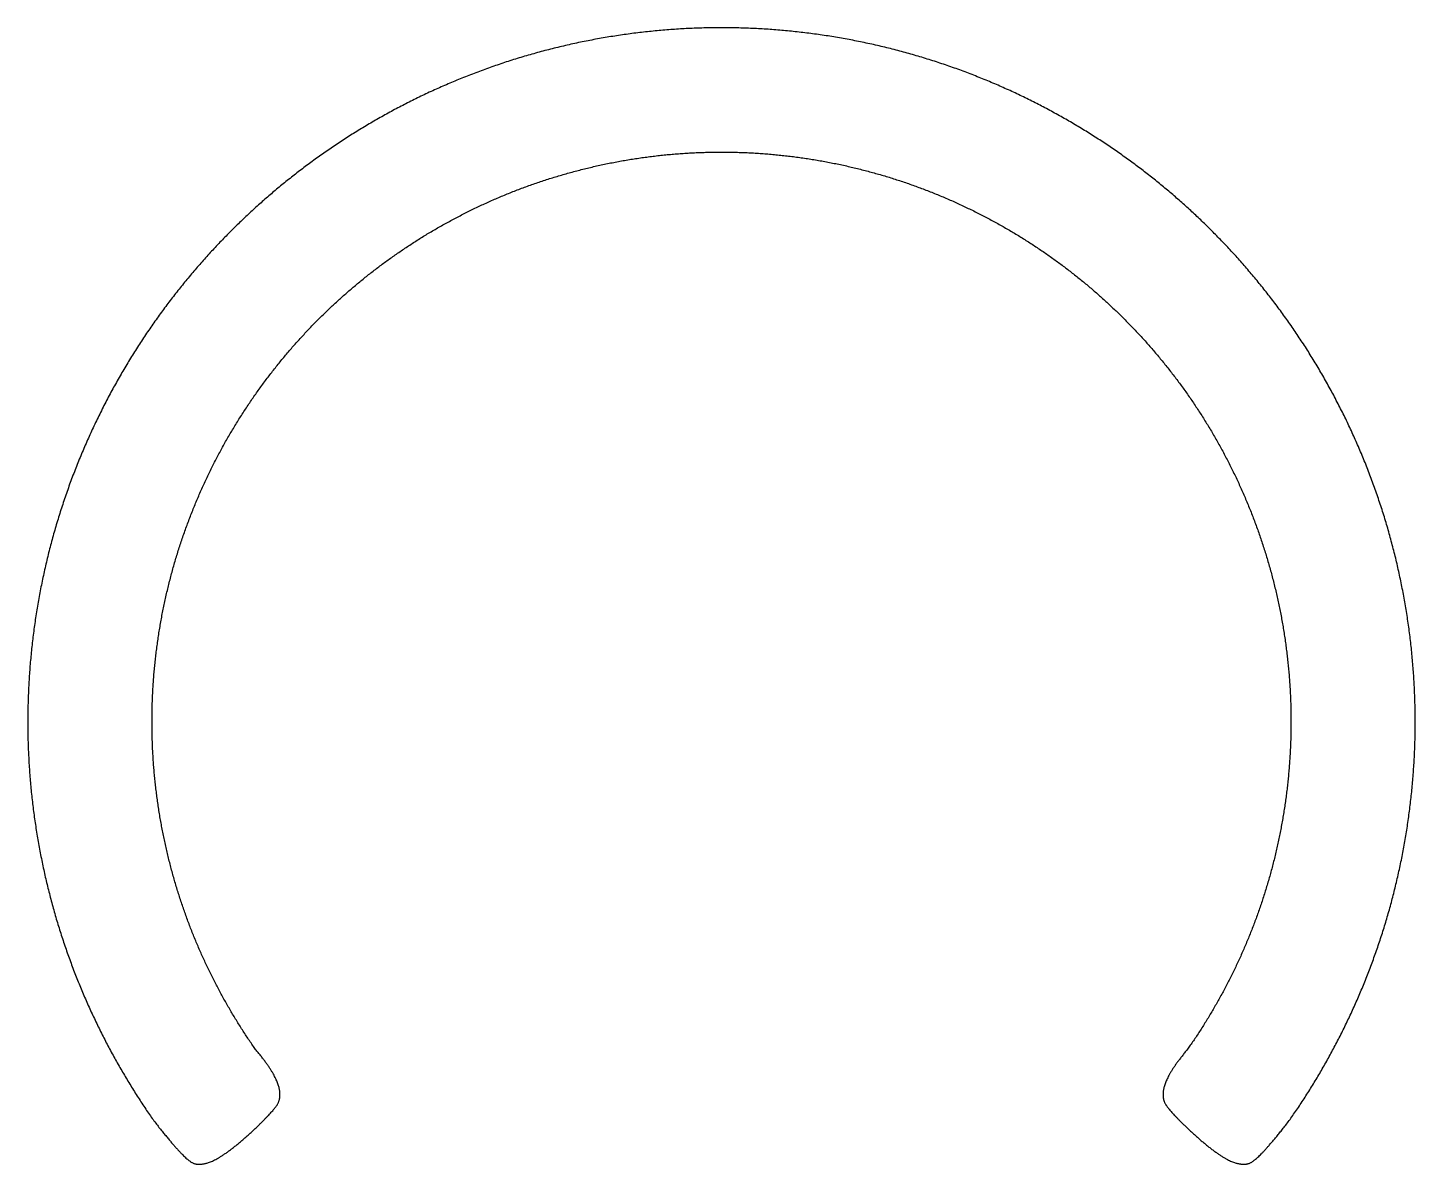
# Model space of a CAD drawing. Header units: millimetres. Extents: x 114 to 181, y -84.7 to -29.8.
import ezdxf

# ---------------------------------------------------------------- set-up
doc = ezdxf.new("R2010")
doc.units = ezdxf.units.MM
doc.header["$MEASUREMENT"] = 0

msp = doc.modelspace()

# ---------------------------------------------------------------- linework, layer by layer
msp.add_open_spline([(124.973, -79.123), (125.016, -79.173), (125.101, -79.275), (125.222, -79.427), (125.338, -79.575), (125.445, -79.717), (125.544, -79.855), (125.635, -79.987), (125.719, -80.114), (125.795, -80.236), (125.863, -80.354), (125.924, -80.466), (125.978, -80.574), (126.025, -80.677), (126.065, -80.776), (126.098, -80.869), (126.125, -80.958), (126.146, -81.042), (126.162, -81.122), (126.172, -81.197), (126.178, -81.268), (126.18, -81.334), (126.179, -81.396), (126.174, -81.454), (126.167, -81.509), (126.157, -81.56), (126.145, -81.609), (126.13, -81.656), (126.112, -81.702), (126.092, -81.748), (126.067, -81.795), (126.038, -81.844), (126.003, -81.895), (125.963, -81.951), (125.915, -82.013), (125.859, -82.08), (125.795, -82.154), (125.721, -82.236), (125.638, -82.326), (125.546, -82.423), (125.445, -82.527), (125.334, -82.639), (125.216, -82.756), (125.089, -82.879), (124.956, -83.005), (124.817, -83.135), (124.674, -83.266), (124.527, -83.397), (124.378, -83.527), (124.228, -83.655), (124.078, -83.778), (123.929, -83.896), (123.784, -84.008), (123.642, -84.112), (123.505, -84.208), (123.373, -84.295), (123.248, -84.372), (123.13, -84.44), (123.019, -84.498), (122.916, -84.547), (122.821, -84.587), (122.732, -84.62), (122.652, -84.645), (122.577, -84.664), (122.51, -84.679), (122.447, -84.689), (122.39, -84.696), (122.337, -84.7), (122.288, -84.701), (122.241, -84.701), (122.196, -84.698), (122.152, -84.694), (122.109, -84.686), (122.064, -84.675), (122.019, -84.659), (121.971, -84.639), (121.92, -84.612), (121.866, -84.579), (121.808, -84.539), (121.745, -84.491), (121.677, -84.434), (121.603, -84.368), (121.524, -84.292), (121.439, -84.207), (121.348, -84.112), (121.25, -84.006), (121.146, -83.89), (121.035, -83.764), (120.918, -83.627), (120.793, -83.48), (120.662, -83.323), (120.524, -83.154), (120.377, -82.972), (120.222, -82.772), (120.055, -82.55), (119.879, -82.303), (119.696, -82.038), (119.512, -81.762), (119.329, -81.48), (119.148, -81.195), (118.969, -80.908), (118.794, -80.619), (118.621, -80.328), (118.451, -80.035), (118.283, -79.739), (118.117, -79.441), (117.954, -79.139), (117.794, -78.836), (117.636, -78.529), (117.481, -78.22), (117.328, -77.908), (117.179, -77.594), (117.032, -77.277), (116.888, -76.958), (116.747, -76.637), (116.609, -76.313), (116.474, -75.987), (116.343, -75.658), (116.214, -75.327), (116.088, -74.994), (115.966, -74.659), (115.847, -74.322), (115.732, -73.983), (115.619, -73.641), (115.511, -73.298), (115.405, -72.953), (115.303, -72.605), (115.205, -72.256), (115.11, -71.906), (115.019, -71.553), (114.932, -71.199), (114.848, -70.843), (114.768, -70.486), (114.692, -70.127), (114.62, -69.766), (114.551, -69.404), (114.486, -69.041), (114.426, -68.677), (114.369, -68.311), (114.316, -67.945), (114.267, -67.577), (114.222, -67.208), (114.181, -66.838), (114.145, -66.468), (114.112, -66.096), (114.084, -65.724), (114.059, -65.351), (114.039, -64.977), (114.023, -64.603), (114.011, -64.229), (114.003, -63.854), (114, -63.478), (114, -63.103), (114.005, -62.727), (114.014, -62.351), (114.028, -61.975), (114.045, -61.599), (114.067, -61.223), (114.093, -60.848), (114.123, -60.472), (114.158, -60.097), (114.196, -59.722), (114.239, -59.348), (114.286, -58.974), (114.338, -58.601), (114.393, -58.228), (114.453, -57.856), (114.517, -57.485), (114.585, -57.115), (114.657, -56.745), (114.733, -56.377), (114.813, -56.01), (114.898, -55.644), (114.986, -55.279), (115.078, -54.915), (115.175, -54.553), (115.275, -54.192), (115.379, -53.833), (115.488, -53.475), (115.6, -53.119), (115.716, -52.764), (115.835, -52.411), (115.959, -52.06), (116.086, -51.711), (116.217, -51.363), (116.352, -51.018), (116.49, -50.674), (116.631, -50.333), (116.777, -49.994), (116.925, -49.657), (117.078, -49.322), (117.233, -48.989), (117.392, -48.659), (117.554, -48.331), (117.72, -48.005), (117.889, -47.682), (118.06, -47.362), (118.235, -47.044), (118.413, -46.728), (118.594, -46.416), (118.778, -46.106), (118.965, -45.798), (119.155, -45.494), (119.347, -45.192), (119.542, -44.893), (119.74, -44.596), (119.94, -44.303), (120.143, -44.013), (120.349, -43.725), (120.557, -43.441), (120.767, -43.159), (120.98, -42.881), (121.195, -42.605), (121.412, -42.333), (121.631, -42.063), (121.853, -41.797), (122.076, -41.534), (122.301, -41.274), (122.529, -41.017), (122.758, -40.763), (122.989, -40.513), (123.222, -40.266), (123.456, -40.021), (123.693, -39.78), (123.93, -39.543), (124.169, -39.308), (124.41, -39.077), (124.652, -38.849), (124.895, -38.624), (125.14, -38.403), (125.387, -38.183), (125.637, -37.966), (125.889, -37.751), (126.144, -37.538), (126.403, -37.326), (126.664, -37.117), (126.929, -36.909), (127.196, -36.703), (127.467, -36.499), (127.741, -36.297), (128.017, -36.097), (128.297, -35.899), (128.579, -35.704), (128.864, -35.511), (129.152, -35.32), (129.443, -35.132), (129.737, -34.946), (130.034, -34.762), (130.333, -34.582), (130.635, -34.404), (130.94, -34.228), (131.247, -34.055), (131.557, -33.885), (131.87, -33.718), (132.185, -33.554), (132.503, -33.393), (132.824, -33.235), (133.147, -33.079), (133.472, -32.927), (133.8, -32.778), (134.13, -32.633), (134.462, -32.49), (134.796, -32.351), (135.133, -32.215), (135.472, -32.082), (135.813, -31.953), (136.156, -31.828), (136.501, -31.706), (136.848, -31.587), (137.197, -31.472), (137.548, -31.361), (137.901, -31.253), (138.255, -31.15), (138.611, -31.05), (138.969, -30.953), (139.328, -30.861), (139.688, -30.772), (140.05, -30.687), (140.414, -30.607), (140.779, -30.53), (141.145, -30.457), (141.512, -30.388), (141.88, -30.323), (142.25, -30.263), (142.62, -30.206), (142.991, -30.153), (143.363, -30.105), (143.736, -30.061), (144.11, -30.021), (144.484, -29.985), (144.859, -29.953), (145.234, -29.925), (145.61, -29.902), (145.986, -29.883), (146.362, -29.868), (146.739, -29.857), (147.116, -29.851), (147.493, -29.849), (147.869, -29.851), (148.246, -29.857), (148.623, -29.867), (148.999, -29.882), (149.375, -29.901), (149.751, -29.924), (150.126, -29.952), (150.501, -29.983), (150.875, -30.019), (151.249, -30.059), (151.622, -30.103), (151.994, -30.151), (152.365, -30.204), (152.736, -30.26), (153.105, -30.321), (153.474, -30.386), (153.841, -30.454), (154.207, -30.527), (154.572, -30.604), (154.935, -30.684), (155.297, -30.769), (155.658, -30.857), (156.017, -30.95), (156.375, -31.046), (156.731, -31.146), (157.085, -31.249), (157.438, -31.357), (157.789, -31.468), (158.138, -31.583), (158.485, -31.701), (158.83, -31.823), (159.173, -31.948), (159.515, -32.077), (159.854, -32.21), (160.19, -32.345), (160.525, -32.484), (160.857, -32.627), (161.188, -32.773), (161.515, -32.921), (161.841, -33.073), (162.164, -33.228), (162.484, -33.387), (162.802, -33.548), (163.117, -33.712), (163.43, -33.879), (163.741, -34.049), (164.048, -34.221), (164.353, -34.397), (164.655, -34.575), (164.955, -34.755), (165.251, -34.939), (165.545, -35.124), (165.836, -35.313), (166.125, -35.503), (166.41, -35.696), (166.692, -35.891), (166.972, -36.089), (167.249, -36.289), (167.522, -36.491), (167.793, -36.694), (168.061, -36.9), (168.325, -37.108), (168.587, -37.318), (168.845, -37.53), (169.101, -37.743), (169.353, -37.958), (169.603, -38.175), (169.85, -38.394), (170.095, -38.616), (170.338, -38.84), (170.58, -39.068), (170.821, -39.299), (171.06, -39.533), (171.298, -39.771), (171.534, -40.012), (171.769, -40.256), (172.002, -40.503), (172.233, -40.753), (172.462, -41.007), (172.69, -41.264), (172.915, -41.524), (173.139, -41.787), (173.36, -42.053), (173.58, -42.322), (173.797, -42.594), (174.012, -42.87), (174.225, -43.148), (174.435, -43.43), (174.643, -43.714), (174.849, -44.001), (175.052, -44.292), (175.252, -44.585), (175.45, -44.881), (175.645, -45.18), (175.838, -45.482), (176.028, -45.786), (176.215, -46.093), (176.399, -46.403), (176.58, -46.716), (176.758, -47.031), (176.933, -47.349), (177.105, -47.67), (177.274, -47.993), (177.439, -48.318), (177.602, -48.646), (177.761, -48.976), (177.916, -49.309), (178.069, -49.643), (178.218, -49.98), (178.363, -50.32), (178.505, -50.661), (178.643, -51.004), (178.778, -51.35), (178.909, -51.697), (179.036, -52.046), (179.16, -52.397), (179.28, -52.75), (179.396, -53.105), (179.508, -53.461), (179.616, -53.819), (179.721, -54.178), (179.821, -54.539), (179.918, -54.901), (180.011, -55.265), (180.099, -55.629), (180.184, -55.995), (180.264, -56.363), (180.34, -56.731), (180.413, -57.1), (180.481, -57.47), (180.545, -57.841), (180.605, -58.213), (180.66, -58.586), (180.712, -58.959), (180.759, -59.333), (180.802, -59.707), (180.841, -60.082), (180.876, -60.457), (180.906, -60.833), (180.932, -61.209), (180.954, -61.584), (180.972, -61.96), (180.985, -62.336), (180.995, -62.712), (181, -63.088), (181.001, -63.464), (180.997, -63.839), (180.99, -64.214), (180.978, -64.589), (180.962, -64.963), (180.942, -65.336), (180.917, -65.709), (180.889, -66.081), (180.857, -66.453), (180.82, -66.824), (180.779, -67.193), (180.735, -67.562), (180.686, -67.93), (180.633, -68.297), (180.577, -68.663), (180.516, -69.027), (180.452, -69.39), (180.383, -69.752), (180.311, -70.112), (180.235, -70.471), (180.155, -70.829), (180.071, -71.185), (179.984, -71.539), (179.893, -71.892), (179.799, -72.243), (179.7, -72.592), (179.599, -72.939), (179.494, -73.284), (179.385, -73.628), (179.273, -73.969), (179.157, -74.309), (179.038, -74.646), (178.916, -74.981), (178.791, -75.314), (178.663, -75.645), (178.531, -75.974), (178.396, -76.3), (178.258, -76.624), (178.118, -76.946), (177.974, -77.265), (177.827, -77.582), (177.678, -77.896), (177.525, -78.208), (177.37, -78.517), (177.213, -78.824), (177.052, -79.128), (176.889, -79.429), (176.724, -79.728), (176.556, -80.024), (176.386, -80.317), (176.213, -80.608), (176.038, -80.897), (175.859, -81.184), (175.678, -81.469), (175.495, -81.751), (175.311, -82.028), (175.128, -82.294), (174.951, -82.541), (174.785, -82.764), (174.628, -82.965), (174.482, -83.147), (174.343, -83.317), (174.212, -83.474), (174.087, -83.621), (173.969, -83.759), (173.858, -83.885), (173.754, -84.002), (173.656, -84.108), (173.564, -84.204), (173.479, -84.289), (173.4, -84.365), (173.326, -84.431), (173.258, -84.489), (173.195, -84.537), (173.136, -84.578), (173.082, -84.611), (173.031, -84.638), (172.983, -84.659), (172.937, -84.674), (172.893, -84.686), (172.849, -84.693), (172.805, -84.698), (172.761, -84.701), (172.714, -84.701), (172.665, -84.7), (172.612, -84.696), (172.555, -84.689), (172.493, -84.679), (172.425, -84.665), (172.352, -84.646), (172.271, -84.621), (172.183, -84.589), (172.088, -84.549), (171.985, -84.5), (171.874, -84.442), (171.757, -84.375), (171.632, -84.298), (171.501, -84.212), (171.364, -84.116), (171.222, -84.012), (171.076, -83.901), (170.928, -83.783), (170.778, -83.66), (170.628, -83.532), (170.479, -83.402), (170.332, -83.271), (170.188, -83.14), (170.049, -83.01), (169.916, -82.884), (169.789, -82.761), (169.67, -82.643), (169.559, -82.531), (169.458, -82.427), (169.365, -82.329), (169.282, -82.24), (169.208, -82.158), (169.143, -82.083), (169.087, -82.015), (169.039, -81.954), (168.998, -81.897), (168.963, -81.845), (168.934, -81.797), (168.909, -81.75), (168.888, -81.704), (168.871, -81.658), (168.856, -81.611), (168.843, -81.562), (168.833, -81.511), (168.826, -81.457), (168.821, -81.398), (168.82, -81.336), (168.821, -81.27), (168.827, -81.2), (168.838, -81.125), (168.853, -81.046), (168.874, -80.962), (168.901, -80.873), (168.934, -80.779), (168.974, -80.681), (169.02, -80.578), (169.074, -80.471), (169.134, -80.358), (169.203, -80.241), (169.278, -80.119), (169.361, -79.993), (169.451, -79.863), (169.549, -79.728), (169.655, -79.589), (169.77, -79.442), (169.895, -79.283), (170.029, -79.106), (170.174, -78.907), (170.323, -78.691), (170.475, -78.465), (170.625, -78.233), (170.774, -77.999), (170.921, -77.763), (171.065, -77.526), (171.207, -77.287), (171.347, -77.047), (171.484, -76.804), (171.62, -76.559), (171.754, -76.311), (171.886, -76.062), (172.015, -75.81), (172.143, -75.556), (172.268, -75.301), (172.391, -75.043), (172.511, -74.783), (172.629, -74.521), (172.745, -74.257), (172.858, -73.991), (172.969, -73.723), (173.077, -73.454), (173.183, -73.182), (173.286, -72.909), (173.386, -72.634), (173.484, -72.357), (173.578, -72.078), (173.671, -71.798), (173.76, -71.516), (173.846, -71.233), (173.93, -70.948), (174.011, -70.661), (174.088, -70.373), (174.163, -70.084), (174.235, -69.793), (174.304, -69.501), (174.369, -69.207), (174.432, -68.913), (174.491, -68.617), (174.548, -68.32), (174.601, -68.022), (174.651, -67.723), (174.697, -67.423), (174.741, -67.122), (174.781, -66.82), (174.818, -66.517), (174.851, -66.213), (174.881, -65.909), (174.908, -65.604), (174.931, -65.299), (174.951, -64.992), (174.968, -64.686), (174.981, -64.379), (174.991, -64.071), (174.997, -63.763), (175, -63.455), (175, -63.147), (174.996, -62.838), (174.988, -62.53), (174.977, -62.221), (174.963, -61.913), (174.945, -61.604), (174.924, -61.296), (174.899, -60.987), (174.871, -60.679), (174.839, -60.372), (174.804, -60.064), (174.765, -59.758), (174.723, -59.451), (174.677, -59.145), (174.628, -58.84), (174.576, -58.535), (174.52, -58.231), (174.461, -57.928), (174.398, -57.626), (174.332, -57.324), (174.263, -57.024), (174.191, -56.724), (174.115, -56.426), (174.036, -56.128), (173.953, -55.832), (173.868, -55.537), (173.779, -55.243), (173.687, -54.951), (173.592, -54.66), (173.493, -54.37), (173.392, -54.082), (173.288, -53.795), (173.18, -53.51), (173.07, -53.226), (172.956, -52.944), (172.84, -52.664), (172.721, -52.386), (172.599, -52.109), (172.474, -51.834), (172.346, -51.561), (172.215, -51.29), (172.082, -51.021), (171.946, -50.754), (171.808, -50.488), (171.667, -50.225), (171.523, -49.964), (171.377, -49.705), (171.229, -49.449), (171.078, -49.194), (170.924, -48.942), (170.769, -48.692), (170.611, -48.444), (170.45, -48.198), (170.288, -47.955), (170.124, -47.714), (169.957, -47.476), (169.788, -47.24), (169.618, -47.006), (169.445, -46.775), (169.27, -46.547), (169.094, -46.321), (168.916, -46.097), (168.736, -45.876), (168.554, -45.657), (168.37, -45.441), (168.185, -45.228), (167.999, -45.017), (167.811, -44.809), (167.621, -44.603), (167.43, -44.4), (167.237, -44.2), (167.043, -44.002), (166.848, -43.807), (166.652, -43.614), (166.454, -43.424), (166.256, -43.237), (166.056, -43.053), (165.855, -42.871), (165.652, -42.691), (165.447, -42.513), (165.24, -42.336), (165.031, -42.161), (164.819, -41.987), (164.604, -41.815), (164.387, -41.644), (164.167, -41.475), (163.945, -41.308), (163.72, -41.142), (163.493, -40.978), (163.264, -40.816), (163.032, -40.655), (162.798, -40.497), (162.562, -40.34), (162.323, -40.186), (162.082, -40.033), (161.838, -39.882), (161.592, -39.734), (161.344, -39.588), (161.094, -39.444), (160.842, -39.302), (160.587, -39.163), (160.33, -39.025), (160.072, -38.891), (159.811, -38.758), (159.548, -38.628), (159.283, -38.501), (159.016, -38.376), (158.747, -38.254), (158.476, -38.134), (158.203, -38.017), (157.928, -37.903), (157.652, -37.791), (157.374, -37.682), (157.094, -37.577), (156.812, -37.473), (156.529, -37.373), (156.244, -37.276), (155.957, -37.182), (155.67, -37.09), (155.38, -37.002), (155.089, -36.917), (154.797, -36.835), (154.503, -36.756), (154.209, -36.68), (153.913, -36.607), (153.615, -36.537), (153.317, -36.471), (153.017, -36.408), (152.717, -36.348), (152.416, -36.292), (152.113, -36.238), (151.81, -36.189), (151.506, -36.142), (151.201, -36.099), (150.896, -36.059), (150.59, -36.023), (150.283, -35.99), (149.976, -35.96), (149.668, -35.934), (149.36, -35.912), (149.052, -35.893), (148.743, -35.877), (148.434, -35.865), (148.125, -35.856), (147.815, -35.851), (147.506, -35.849), (147.197, -35.85), (146.887, -35.856), (146.578, -35.864), (146.269, -35.876), (145.961, -35.892), (145.652, -35.911), (145.344, -35.933), (145.036, -35.959), (144.729, -35.989), (144.422, -36.022), (144.116, -36.058), (143.811, -36.097), (143.506, -36.14), (143.202, -36.187), (142.899, -36.236), (142.596, -36.29), (142.295, -36.346), (141.994, -36.406), (141.695, -36.469), (141.396, -36.535), (141.099, -36.604), (140.803, -36.677), (140.508, -36.752), (140.215, -36.831), (139.922, -36.913), (139.631, -36.999), (139.342, -37.087), (139.054, -37.178), (138.767, -37.272), (138.482, -37.369), (138.199, -37.469), (137.917, -37.572), (137.637, -37.678), (137.359, -37.787), (137.083, -37.898), (136.808, -38.013), (136.535, -38.129), (136.264, -38.249), (135.995, -38.371), (135.728, -38.496), (135.463, -38.623), (135.2, -38.753), (134.939, -38.885), (134.68, -39.02), (134.423, -39.157), (134.168, -39.297), (133.916, -39.438), (133.665, -39.582), (133.417, -39.728), (133.171, -39.877), (132.928, -40.027), (132.687, -40.18), (132.448, -40.334), (132.211, -40.491), (131.977, -40.649), (131.745, -40.809), (131.516, -40.971), (131.288, -41.135), (131.064, -41.301), (130.842, -41.468), (130.622, -41.638), (130.405, -41.808), (130.19, -41.98), (129.978, -42.154), (129.768, -42.329), (129.561, -42.506), (129.356, -42.684), (129.153, -42.864), (128.952, -43.046), (128.752, -43.23), (128.553, -43.417), (128.356, -43.607), (128.159, -43.799), (127.964, -43.994), (127.77, -44.192), (127.578, -44.392), (127.387, -44.595), (127.197, -44.801), (127.009, -45.009), (126.822, -45.219), (126.637, -45.433), (126.453, -45.649), (126.272, -45.867), (126.091, -46.088), (125.913, -46.312), (125.737, -46.538), (125.562, -46.766), (125.389, -46.997), (125.218, -47.231), (125.05, -47.467), (124.883, -47.705), (124.718, -47.946), (124.556, -48.189), (124.396, -48.434), (124.238, -48.682), (124.082, -48.932), (123.928, -49.184), (123.777, -49.439), (123.629, -49.695), (123.482, -49.954), (123.339, -50.215), (123.198, -50.478), (123.059, -50.743), (122.923, -51.01), (122.79, -51.279), (122.659, -51.55), (122.531, -51.823), (122.406, -52.098), (122.284, -52.375), (122.165, -52.653), (122.048, -52.933), (121.935, -53.215), (121.824, -53.499), (121.717, -53.784), (121.612, -54.071), (121.511, -54.359), (121.412, -54.648), (121.317, -54.939), (121.225, -55.232), (121.136, -55.526), (121.05, -55.821), (120.968, -56.117), (120.888, -56.414), (120.812, -56.713), (120.74, -57.012), (120.67, -57.313), (120.604, -57.614), (120.541, -57.916), (120.482, -58.219), (120.426, -58.523), (120.374, -58.828), (120.325, -59.133), (120.279, -59.439), (120.237, -59.745), (120.198, -60.052), (120.162, -60.36), (120.131, -60.667), (120.102, -60.975), (120.077, -61.284), (120.056, -61.592), (120.038, -61.9), (120.023, -62.209), (120.012, -62.518), (120.004, -62.826), (120, -63.135), (120, -63.443), (120.002, -63.751), (120.009, -64.059), (120.018, -64.367), (120.031, -64.674), (120.048, -64.98), (120.068, -65.287), (120.091, -65.592), (120.118, -65.897), (120.148, -66.201), (120.181, -66.505), (120.218, -66.808), (120.258, -67.11), (120.301, -67.411), (120.348, -67.711), (120.397, -68.01), (120.45, -68.308), (120.506, -68.605), (120.566, -68.901), (120.628, -69.196), (120.694, -69.489), (120.762, -69.781), (120.834, -70.072), (120.909, -70.362), (120.986, -70.65), (121.067, -70.936), (121.15, -71.221), (121.237, -71.505), (121.326, -71.787), (121.418, -72.067), (121.513, -72.346), (121.61, -72.623), (121.71, -72.898), (121.813, -73.171), (121.919, -73.443), (122.027, -73.713), (122.138, -73.981), (122.251, -74.247), (122.366, -74.511), (122.484, -74.773), (122.605, -75.033), (122.727, -75.291), (122.852, -75.546), (122.98, -75.8), (123.109, -76.052), (123.241, -76.302), (123.374, -76.549), (123.51, -76.794), (123.648, -77.037), (123.788, -77.278), (123.93, -77.517), (124.073, -77.753), (124.219, -77.987), (124.366, -78.219), (124.515, -78.448), (124.666, -78.675), (124.819, -78.9), (124.921, -79.049), (124.973, -79.123)], degree=3)

doc.saveas('drawing.dxf')
